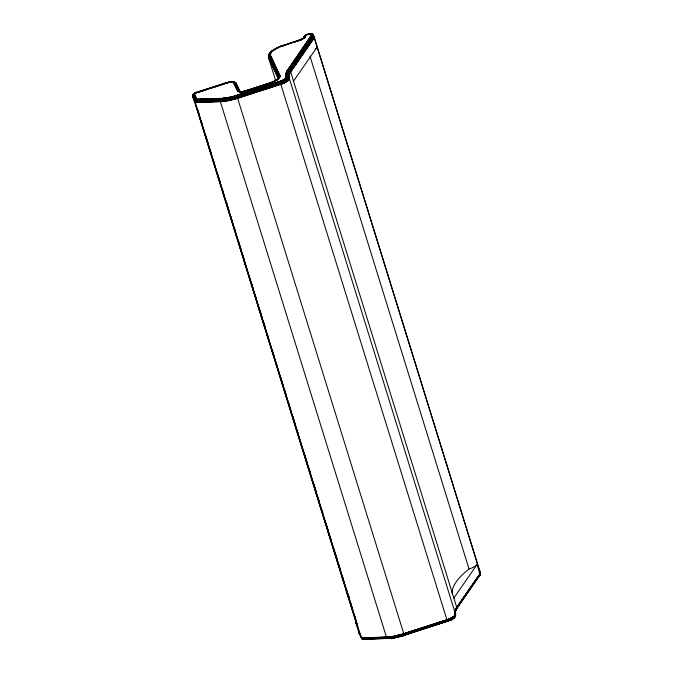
<?xml version="1.0" encoding="UTF-8"?>
<svg xmlns="http://www.w3.org/2000/svg" width="673" height="673" viewBox="0 0 673 673"><rect width="100%" height="100%" fill="white"/><g stroke="black" fill="none" stroke-linecap="round" stroke-linejoin="round"><path stroke-width="1.01" d="M455.688 610.276L454.603 612.952L455.747 609.511L454.569 611.681L456.252 609.359L456.344 608.013L480.034 573.833L480.27 572.538L314.19 37.032L312.97 35.619L311.052 35.476L310.228 33.978L311.734 33.978L309.471 33.877L310.598 34.121L311.027 36.468L287.758 70.009C284.671 72.802 287.531 78.447 284.772 79.574C288.801 81.618 283.4 83.587 280.986 84.117L236.156 98.637L222.872 101.371L195.288 102.363L195.49 100.571L196.886 99.141L194.43 93.951L194.985 92.967L193.008 94.674L192.596 96.357L196.895 108.992M455.268 610.815L456.344 608.013M479.571 572.429L479.58 571.007L480.228 572.387A10.12 3.02 -17.2 0 1 479.992 573.674L456.706 607.248A49.137 14.638 -17.2 0 0 455.394 613.759C457.001 615.728 452.138 619.488 453.535 618.033C453.636 614.626 456.992 615.114 454.14 617.806M233.085 99.511C233.531 95.019 228.004 96.424 230.031 100.243M192.688 96.862L193.101 94.548M275.509 80.18L268.67 58.122C268.275 56.911 269.04 55.531 270.218 55.11C273.575 47.901 267.778 55.413 270.992 52.301M268.611 56.33L268.855 54.681L270.353 53.604M280.128 75.704L278.63 76.915L278.1 79.136L279.026 77.294L280.136 76.697L280.128 75.704L270.369 55.06M303.851 38.344C302.993 38.193 307.519 33.49 305.635 35.257C303.128 36.948 302.774 39.892 305.677 35.972M455.991 608.611L455.015 612.001L455.276 614.399M455.116 616.51C457.968 611.622 449.732 621.625 447.242 620.203L403.985 634.361C398.021 636.877 392.914 636.246 386.47 637.188L361.426 638.021L195.288 102.363M454.839 613.507L455.478 609.94M455.352 615.837L455.52 614.298L455.512 615.391M479.058 575.583C478.57 577.308 480.959 574.397 480.278 573.354M479.319 576.012L480.354 572.925L480.16 573.951M303.868 38.622L304.297 36.662L306.61 35.08M277.957 48.077L278.656 47.219L275.938 48.767M195.994 93.219C196.928 91.839 194.06 92.857 193.959 94.573M195.961 93.009L195.448 92.95M272.313 82.426C273.339 81.097 270.748 82.106 271.084 83.132M301.353 39.783C298.114 40.632 304.886 37.192 301.941 39.379M450.7 618.378L450.801 619.757L448.395 620.927L449.665 620.498L449.564 618.874L453.535 616.771M193.563 94.986C192.478 95.288 194.186 92.95 194.985 92.967M452.273 618.992L454.014 617.881L454.241 616.232M196.474 92.453L225.32 83.073L196.482 92.352M245.637 91.091L269.797 82.989L244.711 91.099L252.409 88.987M284.898 44.712L285.016 45.318M284.915 44.872L299.443 40.06L280.187 46.774L284.931 44.948M396.161 635.901C400.3 633.108 400.662 637.255 404.237 635.312L447.486 621.33C450.086 621.692 447.023 618.647 449.564 618.874M231.176 96.878L231.554 99.89M453.223 618.193L454.712 617.175L454.797 615.702M286.572 81.652L289.07 79.54L287.926 78.194L286.05 77.841L285.815 74.274L286.816 71.304L311.052 35.476M285.815 74.274L288.153 74.762L288.902 76.815L288.473 74.434L285.907 73.71M304.76 36.889L304.137 37.419L304.465 36.022L305.786 35.232L304.179 36.679M454.763 613.65C455.571 609.343 455.066 611.463 454.704 612.825M454.956 613.212L455.041 611.446M287.607 70.034L289.474 70.387L290.66 71.885L456.706 607.248C457.615 608.796 454.342 611.538 454.956 610.562M269.04 54.774L269.595 53.419L270.782 52.78M272.346 51.518L272.733 50.458L273.692 50.029L271.026 52.166L272.397 51.114M304.709 37.419L303.237 38.748L305.618 36.3M480.312 573.514L455.226 609.974L456.033 609.57L479.992 575.036L477.132 564.445A10.12 3.02 -17.2 0 1 469.039 569.03A111.398 33.196 -17.2 0 0 452.332 594.166M454.839 611.513L454.586 612.11L456.37 608.165M454.603 617.276C455.066 614.533 450.742 623.619 452.702 617.309M310.438 34.172L312.735 34.508L314.19 37.032A10.12 3.02 -17.2 0 1 313.954 38.319L290.66 71.885A49.137 14.638 -17.2 0 0 289.356 78.396A10.12 3.02 -17.2 0 1 281.036 84.268L237.729 98.3A23.547 7.016 -17.2 0 1 220.382 101.673L195.33 102.515L192.638 96.55L192.756 95.448L194.531 93.269M280.195 46.689C283.67 43.829 281.415 47.16 284.99 45.209M300.057 39.884L301.033 39.362M448.63 620.859L447.385 621.272L279.909 81.298L236.711 95.297L403.766 633.663C405.945 636.305 399.35 637.903 399.215 635.169M226.128 82.787L227.895 82.972M312.827 35.551L312.609 36.746L288.919 70.926L287.59 74.417L288.153 77.757L284.729 80.651L229.703 98.502L221.518 99.688L195.49 100.571C192.419 99.596 193.874 90.872 192.587 96.037M302.926 38.782L303.75 37.94L303.7 38.496M192.941 95.356L194.934 93.337M270.218 54.362C268.443 54.118 268.09 58.66 268.561 56.027M280.237 76.158C276.241 80.205 279.581 77.866 275.694 80.558M288.389 74.981L289.701 71.531L313.391 37.352L313.509 35.98M286.244 72.533L288.91 73.433L288.91 75.78L289.011 73.559L289.903 71.784L313.593 37.604L313.912 36.712L312.861 34.609M454.712 613.246L454.881 612.565M274.012 50.172L276.813 48.136L274.189 49.609M222.872 101.371C221.476 97.156 228.256 95.6 227.062 100.824M192.646 96.668L193.067 94.716L194.909 93.555M356.227 622.239A5.064 1.506 -17.2 0 0 355.908 623.139L358.818 632.519L362.411 639.131L388.489 638.366L387.253 638.298L386.42 637.037L220.382 101.673C218.506 98.822 224.378 97.627 220.551 99.032L195.952 99.856L193.403 94.363L195.38 92.79M194.48 93.597L193.563 94.413L196.07 99.73L221.804 98.855L224.639 98.073M194.724 93.345L193.689 94.313L196.196 99.612L223.074 98.645M194.447 93.682L193.975 94.136L196.457 99.394M268.72 54.959L268.628 57.971M268.628 55.657L268.939 54.555M269.133 54.311L269.049 55.994L278.807 76.638C277.798 79.288 280.397 77.101 277.629 79.263M269.612 53.907L269.637 55.422L279.396 76.066L278.311 78.421L278.639 77.782M270.041 53.697L270.066 55.178L279.825 75.822L278.9 78.026M278.37 78.505L278.588 77.605M278.563 77.917L278.807 77.185M278.815 77.53L279.017 76.386L269.259 55.75L269.814 53.217M279.144 77.193L269.377 55.632L270.058 53.049M279.976 76.747L270.218 55.11C269.351 53.318 273.835 49.264 271.068 52.04M286.294 77.159C291.821 77.109 282.458 82.804 280.464 82.586L235.676 97.08L225.43 99.436L195.422 100.731L192.815 95.129M288.364 77.437C288.885 80.499 283.055 81.938 280.624 83.031L229.779 99.124L221.442 100.336L195.279 101.219M288.759 77.723C289.07 81.046 283.333 82.308 280.784 83.494L235.962 98.006L225.489 100.403L195.22 101.716L192.621 95.987M289.087 78.076C288.919 81.719 283.703 82.653 280.935 83.965L229.989 100.084L221.535 101.312L195.254 102.203M289.07 79.54L289.171 78.211M289.314 79.069L288.423 77.151L286.218 76.84M303.817 38.411L304.549 35.913M303.977 37.654L304.112 36.561M304.204 37.251L304.297 36.662M304.743 36.695L305.054 35.484L306.097 34.971M311.128 35.795L312.752 35.854L313.122 36.468L288.852 71.708L287.884 74.577L288.423 77.151M313.197 36.064L313.281 37.234L289.583 71.414L288.28 74.863L288.843 76.672M313.593 36.35L313.5 37.469L290.214 71.035C288.28 71.809 288.566 78.135 288.767 76.529M313.811 36.586L313.685 37.738L289.104 73.694M314.072 36.737L314.224 37.267C314.064 37.688 312.415 35.299 311.069 36.115M359.668 633.436L358.776 632.326L359.138 631.619M359.231 633.192L358.818 632.107M452.769 618.428L454.006 616.695M454.855 616.46L453.644 618.083M453.568 617.907L454.511 616.796L454.107 617.621M454.014 617.368L455.251 615.963M454.923 616.754L455.192 616.115M455.276 616.241L455.554 614.449M478.907 575.659L478.932 576.265M479.942 574.38C478.646 576.828 480.875 573.379 480.034 574.893M480.337 573.976L480.387 573.076M480.27 574.439L480.329 573.009M227.079 97.846L228.484 97.459L228.534 100.555M273.524 81.795L276.704 79.936L275.745 80.457M227.844 82.872C224.925 83.158 228.223 82.131 227.272 82.821M271.042 82.543L244.829 91.057L245.552 90.788M311.725 34.062L312.154 36.561L288.868 70.118C285.529 75.839 289.912 80.365 280.161 81.828L235.415 96.205L225.548 98.578L195.843 99.983L193.328 94.405M280.204 46.605L280.649 46.336L275.972 48.666M286.05 73.13L288.717 74.005L288.683 76.394M288.852 74.955L290.475 71.447L314.013 37.41M455.15 611.059L455.259 610.352M454.797 612.699L455.756 609.822M455.184 611.53L455.31 610.663M451.751 617.848C452.946 619.168 449.185 621.154 450.801 619.757M286.505 71.927C288.406 70.884 290.551 74.703 288.818 74.131M224.328 98.519L224.227 101.236M304.827 35.921L305.222 35.4M397.684 635.556C400.082 637.768 395.135 638.517 394.664 636.212M301.42 39.387L302.051 39.034L300.057 40.027M227.23 82.745L227.701 82.628M302 39.169L303.557 38.235L302.657 38.672M454.712 612.018L455.074 611.32M455.377 610.966L454.628 612.497L455.066 612.279M221.745 98.981L221.577 101.472M454.704 611.606L456.521 609.006M455.242 610.436L456.042 608.922M454.956 611.42L455.377 610.714M455.747 609.974L456.05 609.233M455.184 611.21L456.025 609.536M192.655 95.524L194.085 93.53M192.739 95.751L195.237 102.044L226.986 100.504L236.055 98.325L280.885 83.805L285.503 81.887L288.936 79.246M194.186 93.682L196.6 99.301L223.276 98.351M268.62 55.253L269.595 53.419M268.586 55.405L269.065 54.471M270.193 52.974L269.772 55.329L279.531 75.973L279.11 77.563M270.479 52.856L269.915 55.253L279.674 75.889L279.388 77.429M278.092 79.288L278.336 78.808M279.682 77.328L280.136 76.697M303.75 38.201L304.507 36.073M304.356 37.192L304.625 35.972M305.281 36.687L305.466 35.518L306.61 34.878M286.235 77.488C292.957 77.656 283.636 83.822 280.834 83.654L229.905 99.764L221.484 100.992L195.22 101.884M286.816 71.304C288.717 70.295 289.937 74.341 290.61 71.733L313.904 38.168L313.921 36.46M358.936 631.871L359.037 632.94M359.676 632.931L359.575 633.52M455.251 615.509L455.436 613.911M454.561 616.35L454.813 616.863L453.779 618.024M455.503 615.198L454.864 616.308M455.158 616.409L455.495 615.501M454.898 616.939L455.343 616.098M480.337 573.825L455.099 610.504M479.723 575.575L480.228 574.582M306.703 34.516C308.259 33.364 304.44 36.308 303.498 38.125M232.076 82.426L231.344 82.047L233.918 82.443L227.651 82.485L228.113 82.468M304.188 37.831L302.976 38.664L303.43 38.243M357.237 625.621L355.908 623.139M398.601 636.944L396.969 637.297L396.431 636.565M454.443 611.235L454.805 610.604M456.05 609.073L480.068 573.985M456.042 609.385L456.403 608.628M455.949 609.831L456.37 608.93M455.587 610.487L456.774 608.316M456.403 608.468L456.807 607.854M456.395 608.779L456.807 608.013M455.848 609.99L456.597 608.88M304.263 36.401L303.843 38.462M304.44 36.737L304.97 35.534L306.442 34.693M303.817 37.436L304.743 36.317M303.809 37.587L304.12 37.116M276.056 48.49L276.721 48.128M451.642 619.53L450.935 619.799L453.484 618.159M310.876 36.493L312.609 36.746L313.837 38.025L289.499 73.399M293.529 81.113L316.815 47.547A10.12 3.02 -17.2 0 1 315.149 49.121M453.838 598.011L477.132 564.445M455.789 609.738L480.085 574.599M397.02 637.323L395.303 637.424M192.958 94.733L193.664 93.858M192.806 95.154L193.437 94.161M194.977 93.16L194.27 94.001L196.743 99.217L221.022 98.409M269.25 53.907L270.563 52.284M269.141 54.185L270.925 52.057M270.336 52.906L271.194 51.956M303.624 38.193L305.02 35.703M303.506 38.613L303.792 38.058M304.701 37.141L305.466 35.518M305.433 36.653L303.935 37.856M278.193 78.699L277.158 79.902M279.245 77.488L275.804 80.365M285.747 78.219C287.8 76.621 285.024 72.104 288.078 69.984L311.347 36.443L310.918 34.054L309.563 33.81M455.268 615.66L454.317 616.83M453.366 618.167L453.821 617.738M454.729 617.023L455.2 616.266M454.645 616.695L455.099 616.241M225.884 97.905L225.623 101.051M231.15 82.4L228.753 82.266L230.637 82.358M274.306 49.432L275.148 49.079L272.481 50.87M479.47 575.331L479.748 574.641M479.647 575.491L480.026 574.237M193.319 94.632L193.967 94.161M229.106 82.207L231.806 81.896L232.479 82.409M391.753 636.708C394.538 639.182 391.08 638.938 390.357 636.894M399.754 636.473L398.366 636.936M192.991 94.918L193.639 94.161M193.227 94.809L192.697 95.759L195.246 101.387L221.442 100.496L228.324 99.587L235.861 97.694L281.894 82.762L287.623 79.717L288.801 78.261L288.675 77.345M270.033 52.931L271.942 51.106M269.932 53.201L272.195 51.022M304.188 37.553L304.844 37.091M277.234 79.641L277.882 78.96M278.109 78.707L279.043 77.984M285.899 78.203L283.468 79.826L285.621 82.19M285.335 78.615C287.918 76.84 284.687 72.289 287.918 69.992L311.187 36.451L311.38 35.4L310.531 33.877M454.83 615.854L448.403 619.496L397.735 635.699L387.766 637.272L361.426 638.021M454.275 617.259L454.687 616.249M453.198 618.504L454.67 617.158M453.661 618.26L454.443 617.511M223.352 98.266L222.183 98.359M397.188 637.289L395.43 637.524M193.429 94.212L195.742 100.126L222.872 99.15L229.686 98.073L236.913 95.844M229.527 82.106L231.823 81.828L232.866 82.4M452.34 619.194L451.213 619.799M304.465 36.022L305.618 35.063M304.389 36.14L304.928 35.686M304.129 36.965L304.734 36.451M304.129 37.267L304.734 36.594M304.162 37.57L304.785 37.04M389.011 637.037C390.079 640.41 396.961 637.339 387.152 638.223L362.276 639.056L360.131 634.521M228.803 82.207L229.872 82.064M228.955 82.232L228.021 82.4L229.148 82.409M195.136 92.899L195.952 92.63L195.01 93.076M194.421 93.303L193.765 93.867M193.378 94.279L194.438 93.505M271.412 51.476L273.103 50.172M271.177 51.796L273.44 50.063M303.086 38.445L304.314 37.503M241.489 91.604L242.129 91.764L238.915 91.806L242.928 91.822L237.653 91.335L233.422 82.628L229.594 82.013M276.796 79.675L277.991 78.766M276.595 79.978L278.361 78.623M276.494 80.205L277.284 79.515M276.418 80.6L277.133 80.045M284.805 79.019C288.944 77.807 284.671 72.457 288.237 69.992L311.506 36.443L311.077 34.037M288.103 80.567L285.899 78.64L282.088 80.794L235.298 95.802L236.156 98.637M285.066 79.027C289.02 77.9 284.881 72.415 288.397 70.009L311.666 36.46L311.237 34.029L308.924 33.928L310.623 33.759M454.309 616.678L451.861 618.428L447.284 620.338M454.368 616.88L448.571 620.161M454.3 617.116L448.588 620.27L404.086 634.723C402.059 636.507 402.791 633.007 400.755 634.748M452.525 618.958L454.082 617.772M452.862 618.849L453.854 618.083M242.398 91.511L241.977 91.646L243.719 91.898M390.82 638.231L390.466 638.374M243.348 91.461L242.818 91.553L244.097 91.292M395.606 637.609L394.016 637.785L393.192 636.481M304.751 36.199L305.626 35.476M309.403 33.726L308.318 34.045L309.639 33.801M231.663 82.459L230.452 82.072L233.716 82.249M193.799 93.825L194.884 93.084M272.59 50.643L274.929 49.087M302.867 38.445L303.498 38.025M302.598 38.765L304.061 37.839M284.41 79.456L285.192 79.052M453.535 618.033L449.757 620.136M451.869 619.387L453.308 618.47M305.306 35.232L306.097 34.752M304.877 35.804L309.715 33.843M230.545 82.005L231.487 81.854M449.598 620.573L450.708 619.993M194.144 93.597L194.64 93.211M194.051 93.808L194.505 93.471M302.135 38.916L303.237 38.268M301.967 39.27L302.547 38.857M301.925 39.497L302.471 39.084M275.005 80.701L276.191 80.037M274.761 80.962L276.595 79.936M274.643 81.24L275.652 80.667M283.67 79.877L284.528 79.481M284.09 80.087C289.743 78.909 285.142 73.096 288.717 70.068L311.994 36.519C311.162 32.683 311.843 33.423 313.534 35.652L479.269 570.006M452.769 617.612L447.2 620.069L396.262 636.187L387.825 637.415L361.552 638.307M452.786 618.302L447.444 620.986L404.162 635.009M452.702 618.664L450.775 619.841M387.707 637.129L388.565 638.315L389.65 638.324M232.479 82.056L231.125 81.854L231.075 82.308M240.463 91.747L237.476 91.107M395.766 637.6L394.016 637.785M276.3 48.237L278.37 47.211M275.913 48.877L277.983 47.749M301.454 39.303L302.749 38.63M194.413 93.917L194.901 93.665M273.642 81.467L275.425 80.6M283.569 79.843L282.677 80.222L284.57 82.72M282.845 80.289L283.77 79.91M283.106 80.457C289.525 79.464 285.116 73.441 288.557 70.034L311.835 36.485L311.406 34.029L309.916 33.894M284.199 80.154L280.927 80.953L282.761 80.247M450.372 620.22L451.524 619.656M234.633 83.107L235.146 83.073L234.078 82.106L231.865 82.081L233.943 82.064L235.819 83.048M306.022 34.794L306.863 34.399M305.601 35.669L306.619 35.198M232.109 82.106L234.465 82.308M394.227 637.861L394.639 637.676L392.645 638.004M237.544 87.128L235.693 82.93L231.041 81.946M278.142 47.362L280.532 46.302M300.823 39.488L301.899 39.009M300.73 39.943L301.361 39.673M300.747 40.161L301.353 39.892M272.472 81.887L273.911 81.256M269.722 83.2L274.197 81.265M272.338 82.156L273.575 81.61M282.929 80.331L279.909 81.298M281.827 80.6L282.315 81.038L283.291 80.609M449.741 619.698L450.843 619.21M232.681 82.131L234.717 82.333L236.551 84.066L235.028 82.527L232.336 82.148M364.362 639.114L362.411 639.131M233.422 82.628L234.944 82.661L238.932 91.048C241.868 92.26 237.821 91.133 239.041 91.747M232.908 82.308L234.541 82.493M280.271 46.42L282.71 45.486M195.464 92.874L196.146 92.529M195.439 93.034L195.944 92.756M195.431 93.118L195.952 92.916M271.034 82.745L272.321 82.241M282.239 80.953L231.125 97.181M449.757 619.934L401.133 635.842L392.266 637.676M448.639 620.733L449.749 620.22M233.06 82.375L234.053 82.729L238.124 91.208L241.851 91.629M237.653 91.335L240.362 91.705M282.517 45.587L284.982 44.696M299.334 40.077L300.293 39.766L299.342 40.136M282.525 45.957L284.965 45.116M269.688 82.972L271.202 82.426M281.112 81.181L236.846 95.642M282.231 83.688L281.339 81.551L232.572 97.249M448.361 619.345L402.286 634.294M448.546 620.035L397.987 636.338M448.639 620.657L404.179 635.27M233.321 82.535L235.028 82.527L236.307 83.654L240.471 92.319M285.907 44.712L299.367 40.271M285.924 44.805L290.736 43.24M294.589 41.995L299.401 40.439L294.614 42.096M196.499 92.638L225.337 83.292M197.534 92.487L225.388 83.46M197.559 92.58L206.51 89.686M212.508 87.852L225.413 83.561M256.262 87.742L269.755 83.368M245.695 91.267L248.581 90.333M258.222 87.212L263.034 85.648M264.985 85.135L269.78 83.469M404.019 634.488L447.318 620.464M404.204 635.161L447.461 621.07M236.812 95.558L233.96 96.525L234.616 99.091M403.943 634.235L389.187 637.449L361.637 638.433M404.137 634.917L401.058 635.649M398.517 637.003L399.913 636.641M404.187 635.085L401.167 635.926M227.609 82.518L228.012 82.375M227.314 82.905L225.32 83.073M225.304 83.166L226.321 83.082M239.176 91.696L240.606 91.822M233.497 82.72C235.6 82.207 237.493 84.832 234.574 82.283M233.96 96.525L235.298 95.802M234.086 97.105L280.305 82.182L286.765 78.968L287.851 77.614L287.287 74.308L288.254 71.405L312.306 36.611L312.516 35.45L311.456 33.818M402.462 634.849L391.989 637.247M233.565 82.838L235.18 82.838L235.971 83.603M307.637 34.273C310.169 33.911 307.048 33.574 307.729 34.668M307.687 34.483L308.789 34.172M307.704 34.575L308.84 34.256M226.128 82.821L226.633 82.67M226.355 83.166L226.835 83.031M286.033 76.386C287.329 75.258 289.684 78.43 288.852 77.025M233.952 96.432L229.712 97.602M401.1 635.749L394.942 636.877M401.201 636.002L396.649 636.969M399.855 636.608L401.327 636.237M285.899 75.881L288.574 76.638M226.523 82.678L227.045 82.527M285.815 75.368L288.389 76.015M231.133 97.745L232.589 97.375M399.787 636.532L396.759 637.121M226.919 82.569L227.482 82.426M285.789 74.829L287.716 75.023L288.877 76.31M231.159 96.937L223.142 98.544M231.117 97.492L226.902 98.367M242.953 91.41L244.779 90.99M243.407 91.503L244.19 91.41M243.533 91.637L244.282 91.562M227.676 82.426L230.073 81.971M228.441 97.526L229.821 97.19M228.324 97.888L233.918 96.214M229.686 97.947L222.914 99.015M396.54 636.784L388.119 637.895M395.186 637.272L396.7 637.053M233.943 82.064L233.144 82.308M228.349 97.778L224.277 98.628M393.478 637.138L395.001 636.986M393.747 637.533L395.244 637.348M393.882 637.684L395.371 637.482M229.207 82.485L229.67 82.4M242.112 91.562L243.172 91.377M242.701 91.629L243.475 91.562M242.852 91.747L243.592 91.713M243.003 91.907L243.66 91.797M287.186 70.665L289.062 71.01L290.206 72.348M227.121 97.77L224.437 98.308M393.545 637.255L389.255 637.575M393.814 637.617L389.566 637.996M393.949 637.735L362.032 638.887M393.015 638.071L394.412 637.844M229.745 82.056L232.505 81.896M278.63 78.581L278.344 77.824M390.735 637.659L392.123 637.474M391.215 638.139L393.293 637.937M241.06 91.814L242.625 91.578M242.036 91.713L242.776 91.679M230.906 82.148L228.627 82.426M224.504 98.224L221.939 98.628M390.668 637.55L361.721 638.559M392.039 638.105L388.666 638.366M309.05 33.818L310.413 33.684M229.956 82.013L230.948 81.913M230.646 81.98L231.142 81.988M230.99 82.224L232.303 82.215M389.482 637.903L361.923 638.786L358.768 632.368A5.064 1.506 -17.2 0 1 359.088 631.476M388.859 638.441L390.651 638.324M233.245 81.997L234.927 82.451M220.769 98.679L222.023 98.527M388.035 637.785L361.822 638.677M387.354 638.366L389.558 638.374M387.656 638.492L389.465 638.416M220.845 98.578L196.323 99.495L193.799 94.085M195.229 101.556L221.451 100.664L229.838 99.444L280.725 83.334C283.518 82.047 288.423 81.113 288.894 77.572M361.367 637.878L386.42 637.037A23.547 7.016 -17.2 0 0 403.766 633.663L447.074 619.631A10.12 3.02 -17.2 0 0 455.394 613.759L289.239 78.102M362.831 639.291L388.397 638.425M231.268 81.845L231.941 81.837M239.899 91.705L241.313 91.705M240.858 91.747L241.523 91.806M231.058 82.047L232.463 82.089M309.773 33.717L311.372 33.785M310.724 33.81L311.616 33.911M231.798 81.862L233.581 82.417M231.453 81.988L231.966 81.904M232.614 81.938L233.06 82.005M232.21 81.854L233.136 81.929M231.849 81.946L232.37 81.896M232.362 81.997L234.128 82.283L234.936 83.158M286.202 78.194L287.682 78.758L288.667 80.045M233.75 82.047L235.76 83.511M232.622 81.862L234.305 82.586L238.873 91.36M232.109 81.971L232.824 81.913M233.607 82.165L234.423 82.426M234.221 82.476L233.043 82.215L233.884 82.754L237.796 91.023L239.31 91.654M234.196 82.249L233.102 82.013M234.414 82.712L235.239 82.888M234.49 82.838L235.836 83.317M232.875 81.963L233.531 81.988M238.722 91.368L240.454 91.907L238.444 90.973L234.473 82.586L234.894 82.703M310.707 33.675L312.306 34.138M310.438 33.709L310.993 33.801M311.843 34.062L312.541 34.323M287.657 76.402L287.522 73.803L288.767 70.858L312.457 36.679C313.635 35.879 310.892 33.398 312.76 34.542M312.053 34.256L312.852 34.66M312.457 34.878L313.088 35.055M312.516 35.021L313.155 35.198M233.388 81.988L234.7 82.375M232.816 82.081L233.497 82.14M235.466 82.964L234.793 82.586L236.492 83.923L235.399 82.821L235.912 83.149M285.461 79.12L287.405 81.105M237.956 91.545L238.52 91.637M239.756 91.562L235.104 82.703M234.095 82.14L235.365 82.72M235.701 83.368L236.156 83.704M233.666 82.215L234.103 82.375M238.562 91.377L233.943 82.384M238.107 91.486L233.354 82.4M235.028 82.485L236.038 83.284M312.171 34.062L313.483 35.501M311.75 33.886L312.331 34.264M313.425 35.358L312.23 34.483M234.583 82.409L238.923 91.217M234.524 82.527L238.612 90.99M235.298 82.703L239.79 91.469M282.315 81.038L283.434 83.216M239.655 91.377L240.152 91.848L236.088 83.561M239.378 91.343L235.18 82.838M314.005 36.838L314.224 37.267M358.995 632.746L358.776 632.326M236.147 83.393L236.635 84.209M312.609 34.416L313.467 36.249L313.155 37.116L289.112 71.902L288.12 75.292L289.306 78.253M312.474 34.331L313.332 36.149L313.029 37.015L289.34 71.195L288.103 74.114L288.229 76.688M312.188 34.197L313.054 35.98L312.752 36.83L289.062 71.01L287.825 73.946L287.817 76.041M268.872 56.271L278.63 76.915M268.678 56.717L278.454 78.06M268.603 57.028L278.361 77.664M268.586 57.18L278.328 77.984M268.569 57.499L278.336 78.304M268.603 57.819L278.429 78.766M479.622 571.167L480.303 572.698M235.617 83.031L239.521 91.292M193.109 94.885L195.65 100.269L225.463 98.981L232.614 97.509L280.254 82.056C282.795 80.886 287.27 80.045 287.682 76.815M362.15 638.98L359.289 633.125M226.263 82.939L225.733 82.905M288.793 77.454L288.145 75.805M288.364 76.781C288.995 80.541 283.165 81.601 280.565 82.88L235.769 97.383L225.43 99.755L195.313 101.051L192.739 95.6L195.363 100.891L221.467 100.008L228.273 99.108L235.727 97.232L281.709 82.316L287.287 79.355L288.431 77.933L288.28 77.067M287.808 76.461C288.456 80.07 282.837 81.097 280.355 82.308L235.592 96.803L225.447 99.133L195.565 100.42L193.067 94.716M455.486 614.222L455.116 612.968L455.285 613.608M455.31 613.919L455.495 614.542M455.301 614.239L455.461 614.853M455.242 614.55L455.428 615.013M455.2 614.71L455.419 615.694M402.774 635.808L402.572 635.203M309.975 56.145L469.039 569.03M348.782 596.169L349.716 599.18M197.315 108.446L199.494 115.47M201.362 121.493L202.295 124.505M205.408 134.541L208.209 143.576M209.454 147.589L211.633 154.613M213.501 160.637L214.435 163.648M217.556 173.684L220.357 182.72M222.225 188.743L223.158 191.755M226.271 201.791L229.072 210.826M230.317 214.838L232.496 221.863M234.364 227.886L235.298 230.898M238.41 240.934L241.212 249.969M242.457 253.982L244.636 261.006M251.172 282.08L253.351 289.112M255.218 295.136L256.152 298.139M259.265 308.184L262.066 317.21M263.311 321.231L265.49 328.256M267.358 334.279L268.291 337.282M272.027 349.329L274.205 356.354M276.073 362.377L277.629 367.399M280.119 375.425L282.921 384.46M284.166 388.472L286.345 395.497M288.212 401.52L289.146 404.532M292.259 414.568L295.06 423.603M296.928 429.626L298.484 434.64M305.02 455.722L307.208 462.746M309.075 468.77L310.632 473.784M313.122 481.818L316.546 492.855M317.791 496.876L319.347 501.89M321.837 509.924L322.771 512.927M325.883 522.971L328.062 529.996M329.93 536.019L331.486 541.033M333.976 549.067L337.4 560.104M338.023 562.115L340.202 569.139M342.692 577.165L343.625 580.176M346.738 590.213L349.539 599.248M350.784 603.26L352.341 608.283M354.831 616.308L355.765 619.32M197.164 108.521L202.085 124.614M202.708 126.625L235.079 231.007M235.701 233.018L255.933 298.257M256.556 300.259L288.936 404.641M289.558 406.652L357.102 624.451M197.046 108.597L356.959 624.578M288.675 76.756L288.902 77.37M480.27 572.538L480.404 573.236M480.295 573.489L480.345 574.019M480.219 573.8L480.244 574.321M304.246 36.998L304.289 36.3M303.885 37.52L303.868 38.025M288.995 77.698L289.255 78.346M279.362 76.596L269.335 54.799M279.001 76.932L268.981 55.127M278.723 77.319L268.788 55.379M278.647 77.462L268.704 55.523M278.529 77.757L268.561 55.809M268.51 55.952L268.636 56.868M268.434 56.263L268.569 57.34M195.591 106.241L195.549 106.048A5.064 1.506 -17.2 0 1 195.91 105.341M192.655 95.574L192.638 96.55M455.099 613.103L455.175 613.599M288.599 76.259L288.767 76.89M454.998 613.061L455.024 613.574M312.566 35.173A5.064 1.506 -17.2 0 1 313.534 35.652M235.575 83.578A10.12 3.02 -17.2 0 1 236.686 84.361M192.73 97.013A5.064 1.506 -17.2 0 1 192.848 96.365M268.67 58.122A20.249 6.032 -17.2 0 1 268.653 56.49M196.878 108.816L357.186 625.848L196.878 108.816"/></g></svg>
